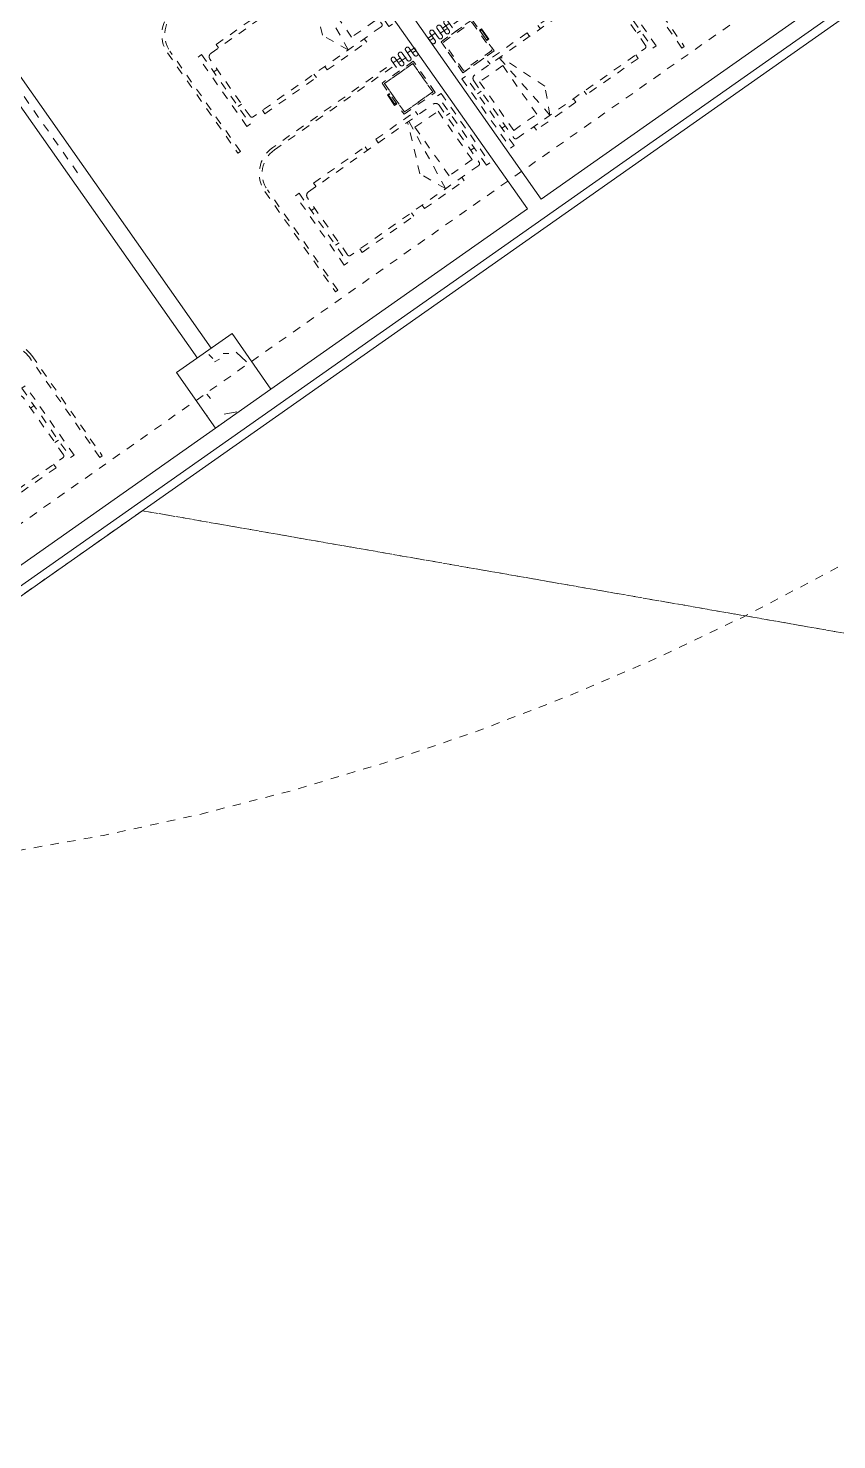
# Model space of a CAD drawing. Extents: x 274235 to 276654, y 142848 to 144425.
# Drawn here: x 276121.14 to 276130.69, y 143055.75 to 143072.41 of the extents above; entities that cross this region are included whole.
import ezdxf

# ---------------------------------------------------------------- set-up
doc = ezdxf.new("R2010")
doc.units = 0
doc.header["$LTSCALE"] = 1.5
for name, pattern in [('ACM-G-CENTER', [50.800000000000004, 31.75, -6.350000000000001, 6.350000000000001, -6.350000000000001]), ('ACM-G-HIDDEN2', [4.762500000000001, 3.175000000000001, -1.5875]), ('ATDASH', [1.5875000000000004, 0.7937500000000002, -0.7937500000000002]), ('DASH', [0.35, 0.25, -0.1]), ('Hidden 1_32_', [1.3890625, 0.7937500000000002, -0.5953125])]:
    doc.linetypes.add(name, pattern=pattern)
doc.layers.get('0').update_dxf_attribs({"linetype": 'CONTINUOUS', "lineweight": 0})
for name, color, linetype, lineweight in [('_ACM-A-DETL', 7, 'CONTINUOUS', 5), ('_ACM-A-EQPM', 3, 'CONTINUOUS', 5), ('_ACM-A-FLOR-WDWK', 1, 'CONTINUOUS', 5), ('_ACM-A-GRID', 3, 'CONTINUOUS', 5), ('_ACM-A-WALL-FULL', 6, 'CONTINUOUS', 13), ('_ACM-S-STRU-CLOS', 5, 'CONTINUOUS', 5)]:
    doc.layers.add(name, color=color, linetype=linetype, lineweight=lineweight)

# ---------------------------------------------------------------- blocks, each defined once
blk = doc.blocks.new('M_Concrete-Rectangular-Column - 800 x 800mm-V1173-B1_Working')
at = {"layer": '_ACM-S-STRU-CLOS'}
h = blk.add_hatch(dxfattribs=at)
h.set_pattern_fill('FP_734', color=256, style=0, pattern_type=2)
h.set_pattern_definition([(4.999999999999999, (-1078712.11, 169119.825), (2351.059830332032, -2801.884651253352), [381, -4191]), (310, (-1078712.11, 169119.825), (2203.542428876418, 3200.35970852878), [304.8, -3352.8]), (55.451, (-1078516.188, 168886.334), (4554.605249644746, 398.4403801781702), [323.8, -3561.801]), (1.184, (-1077993.689, 169838.245), (3239.061715540233, -4428.211985948568), [571.5, -6286.5]), (51.63600000000001, (-1077723.766, 169469.228), (6856.533572818061, 141.775001575746), [485.6999999999999, -5342.701999999998]), (306.184, (-1077993.689, 169838.245), (6856.536465289661, 141.7079352829701), [457.2, -5029.2]), (336, (-1077814.084, 169299.43), (697.9026265240216, -3590.399956637265), [381, -4191]), (281, (-1077814.084, 169299.43), (3478.826808756641, 1730.799102873897), [304.8, -3352.8]), (26.451, (-1077755.926, 169000.23), (4176.715238984827, -1859.632632828301), [323.8, -3561.801]), (352.5, (-1078712.11, 169119.825), (1239.46827347174, 1152.109381356208), [167.64, -3144.52, 167.64, -6601.46]), (352.5, (-1078712.11, 169119.825), (1239.46827347174, 1152.109381356208), [-3479.8, -3235.96, 167.64, -3197.86]), (322.5, (-1078712.11, 169119.825), (2361.740005493846, 471.7945463884976), [167.64, -1772.92, 167.64, -4351.02]), (322.5, (-1078712.11, 169119.825), (2361.740005493846, 471.7945463884976), [-2108.2, -3068.32, 167.64, -1115.06]), (282.5, (-1079513.149, 169920.863), (1836.525426731569, -1998.564094722365), [167.64, -1102.36, -9220.2]), (282.5, (-1079513.149, 169920.863), (1836.525426731569, -1998.564094722365), [-1270, 167.64, -3794.76, -5257.8]), (282.5, (-1079513.149, 169920.863), (1836.525426731569, -1998.564094722365), [-5232.4, 167.64, -5090.16]), (272.5, (-1079872.359, 170280.074), (2454.451810195783, -1735.276914838564), [167.64, -1483.36, 167.64, -6197.6]), (272.5, (-1079872.359, 170280.074), (2454.451810195783, -1735.276914838564), [-1818.64, -2463.8, 167.64, -3566.16])])
h.paths.add_polyline_path([(-399.9999999989042, -400.0000000000477), (400.0000000011219, -400.0000000000477), (400.0000000011219, 399.9999999999091), (-399.9999999988695, 399.9999999999091)])
at = {"layer": '_ACM-A-DETL', "color": 250}
for p, q in [((-399.9999999999999, 399.9999999999999), (400.0000000000002, 399.9999999999999)), ((-399.9999999999999, -400.0000000000002), (-399.9999999999999, 399.9999999999999)), ((400.0000000000002, 399.9999999999999), (400.0000000000002, -400.0000000000002)), ((400.0000000000002, -400.0000000000002), (-399.9999999999999, -400.0000000000002))]:
    blk.add_line(p, q, dxfattribs=at)
blk = doc.blocks.new('BASEMENT20250512')
at = {"layer": '_ACM-A-DETL', "color": 250, "linetype": 'ACM-G-HIDDEN2'}
for p, q in [((881666.0647941623, 641504.5656675985), (872082.8650074918, 631921.3658809264)), ((992656.9019932441, 641504.5656675908), (881666.0647941623, 641504.5656675985))]:
    blk.add_line(p, q, dxfattribs=at)
at = {"layer": '_ACM-A-DETL', "color": 250, "linetype": 'Hidden 1_32_'}
blk.add_line((881666.0647941624, 641504.5656675986), (992656.9019932442, 641504.5656675907), dxfattribs=at)
at = {"layer": '_ACM-S-STRU-CLOS', "rotation": 45.00000000000107}
blk.add_blockref('M_Concrete-Rectangular-Column - 800 x 800mm-V1173-B1_Working', (882350.4226288554, 643178.8729959548), dxfattribs=at)
blk = doc.blocks.new('M_Concrete-Rectangular-Column - 800 x 800mm-V50-F5_Working')
at = {"layer": '_ACM-S-STRU-CLOS'}
h = blk.add_hatch(dxfattribs=at)
h.set_pattern_fill('FP_54', color=256, style=0, pattern_type=2)
h.set_pattern_definition([(4.999999999999999, (-1078712.11, 169119.825), (940.4236980315761, -1120.75347945461), [152.4, -1676.4]), (310, (-1078712.11, 169119.825), (881.4169468992006, 1280.143601645101), [121.92, -1341.12]), (55.451, (-1078633.741, 169026.428), (1821.84215116403, 159.3758739208037), [129.52, -1424.721]), (1.184, (-1078424.742, 169407.193), (1295.625077865399, -1771.284386199539), [228.6, -2514.6]), (51.63600000000001, (-1078316.772, 169259.586), (2742.61371007499, 56.71003331596489), [194.28, -2137.081]), (306.184, (-1078424.742, 169407.193), (2742.614468039805, 56.68333553822958), [182.88, -2011.68]), (336, (-1078352.9, 169191.667), (279.1610305951743, -1436.159535889394), [152.4, -1676.4]), (281, (-1078352.9, 169191.667), (1391.530565339019, 692.3194066623228), [121.92, -1341.12]), (26.451, (-1078329.636, 169071.987), (1670.686005617264, -743.8533212809045), [129.52, -1424.721]), (352.5, (-1078712.11, 169119.825), (495.7876537561635, 460.8433037540618), [67.056, -1257.808, 67.056, -2640.584]), (352.5, (-1078712.11, 169119.825), (495.7876537561635, 460.8433037540618), [-1391.92, -1294.384, 67.056, -1279.144]), (322.5, (-1078712.11, 169119.825), (944.6960760343029, 188.7172577094912), [67.056, -709.168, 67.056, -1740.408]), (322.5, (-1078712.11, 169119.825), (944.6960760343029, 188.7172577094912), [-843.28, -1227.328, 67.056, -446.024]), (282.5, (-1079032.525, 169440.24), (734.6106044989533, -799.425746572302), [67.056, -440.944, 67.056, -3621.024]), (282.5, (-1079032.525, 169440.24), (734.6106044989533, -799.425746572302), [-575.056, -1517.904, 67.056, -2036.064]), (272.5, (-1079176.209, 169583.924), (981.7811324214794, -694.1109482973148), [67.056, -593.344, 67.056, -2479.04]), (272.5, (-1079176.209, 169583.924), (981.7811324214794, -694.1109482973148), [-727.456, -985.52, 67.056, -1426.464])])
h.paths.add_polyline_path([(-399.9999999988002, -400.0000000002556), (400.0000000011565, -400.0000000001863), (400.0000000012258, 399.9999999997705), (-399.9999999987655, 399.9999999997705)])
at = {"layer": '_ACM-A-DETL'}
for p, q in [((-399.9999999999999, 399.9999999999999), (400.0000000000002, 399.9999999999999)), ((-399.9999999999999, -400.0000000000002), (-399.9999999999999, 399.9999999999999)), ((400.0000000000002, 399.9999999999999), (400.0000000000002, -400.0000000000002)), ((400.0000000000002, -400.0000000000002), (-399.9999999999999, -400.0000000000002))]:
    blk.add_line(p, q, dxfattribs=at)
blk = doc.blocks.new('BED_patient1 - MMBE-010_2100D-2020948-F5_Working')
at = {"layer": '_ACM-A-FLOR-WDWK', "linetype": 'DASH'}
for p, q in [((-499.9999999999994, -49.99999999999973), (-499.9999999999994, 1.353583911622991e-13)), ((500.0000000000006, 1.353583911622991e-13), (-499.9999999999995, 1.353583911622991e-13)), ((500.0000000000006, -49.99999999999973), (500.0000000000006, 1.353583911622991e-13)), ((-499.9999999999994, -49.99999999999973), (500.0000000000006, -49.99999999999973)), ((-449.9999999999994, -125.7999999999967), (-449.9999999999994, -1974.199999999998)), ((399.1999999999984, -99.99999999999987), (-424.2000000000024, -99.99999999999987)), ((350.0000000000383, -149.9999999999999), (-350.000000000002, -149.9999999999999)), ((-350.000000000002, -149.9999999999999), (-350.000000000002, -482.6537028965953)), ((-250.0000000000059, -49.99999999999973), (-250.0000000000059, -99.99999999999987)), ((249.9999999999924, -49.99999999999973), (249.9999999999924, -99.99999999999987)), ((350.0000000000383, -482.6537028965953), (350.0000000000383, -149.9999999999999)), ((450.0000000000013, -1949.19999999998), (450.0000000000013, -150.8000000000028)), ((-500.0000000000024, -941.5426901885771), (-500.0000000000024, -370.8886535605588)), ((-500.0000000000024, -370.8886535605588), (-449.9999999999994, -370.8886535605588)), ((-350.000000000002, -482.6537028965953), (350.0000000000383, -482.6537028965953)), ((499.9999999999987, -370.8886535605588), (450.0000000000013, -370.8886535605588)), ((499.9999999999987, -941.5426901885738), (499.9999999999987, -370.8886535605588)), ((-449.9999999999994, -603.1026323993726), (450.0000000000013, -500.8390521408846)), ((-449.9999999999994, -602.962281407213), (-133.0378331310425, -751.2246207115813)), ((-133.0378331310425, -751.2246207115813), (450.0000000000013, -518.215337154729)), ((-449.9999999999994, -941.5426901885771), (-500.0000000000024, -941.5426901885771)), ((450.0000000000013, -941.5426901885738), (499.9999999999987, -941.5426901885738)), ((-500.0000000000109, -1839.999999999995), (-500.0000000000109, -1096.542690188577)), ((-500.0000000000109, -1096.542690188577), (-449.9999999999994, -1096.542690188577)), ((499.999999999995, -1096.542690188574), (450.0000000000013, -1096.542690188574)), ((499.999999999995, -1839.999999999993), (499.999999999995, -1096.542690188574)), ((-449.9999999999994, -1839.999999999995), (-500.0000000000109, -1839.999999999995)), ((450.0000000000013, -1839.999999999993), (499.999999999995, -1839.999999999993)), ((-499.9999999999994, -2049.999999999985), (-499.9999999999994, -2099.999999999995)), ((500.0000000000006, -2049.999999999985), (-499.9999999999995, -2049.999999999985)), ((-499.9999999999994, -2099.999999999995), (500.0000000000006, -2099.999999999995)), ((-424.2000000000005, -1999.999999999996), (399.1999999999853, -1999.999999999996)), ((-250.0000000000059, -1999.999999999996), (-250.0000000000059, -2049.999999999985)), ((249.9999999999924, -1999.999999999996), (249.9999999999924, -2049.999999999985)), ((500.0000000000006, -2049.999999999985), (500.0000000000006, -2099.999999999995))]:
    blk.add_line(p, q, dxfattribs=at)
for centre, radius, start, end in [((-424.2000000000025, -125.7999999999967), 25.79999999999783, 89.99999999999994, 180.0000000000001), ((399.1999999999983, -150.8000000000027), 50.80000000000007, 1.272221872585407e-14, 90.00000000000006), ((-424.2000000000006, -1974.199999999998), 25.79999999999819, 180, 269.9999999999996), ((399.1999999999853, -1949.19999999998), 50.8, 269.9999999999996, 9.54166404439055e-15)]:
    blk.add_arc(centre, radius, start, end, dxfattribs=at)
blk = doc.blocks.new('1020 Cubicle Curtain_ L Shaped - 1020 Cubicle Curtain_ L Shaped-2848163-F5_Working')
at = {"layer": '_ACM-A-EQPM', "linetype": 'ATDASH'}
for p, q in [((447.6749999999886, 2439.687499999984), (1892.075000000001, 2439.687499999984)), ((1892.075000000001, 2404.762499999983), (447.6749999999892, 2404.762499999983)), ((1892.075000000001, 2439.687499999984), (1892.075000000001, 2404.762499999983)), ((74.61250000000064, 22.2250000000028), (74.61250000000064, 2066.624999999997)), ((109.5375000000005, 2066.624999999997), (109.5375000000005, 22.2250000000028)), ((41.27499999999694, 327.0250000000033), (142.874999999997, 327.0250000000033)), ((142.8749999999976, 276.2250000000037), (41.27499999999711, 276.2250000000037)), ((41.27499999999711, 225.4250000000033), (142.8749999999976, 225.4250000000033)), ((142.8749999999978, 174.6250000000037), (41.27499999999728, 174.6250000000037)), ((41.27499999999728, 123.8250000000033), (142.8749999999978, 123.8250000000033)), ((142.874999999998, 73.02500000000366), (41.27499999999745, 73.02500000000366)), ((74.61250000000146, 22.22500000000057), (109.5375000000014, 22.22500000000057))]:
    blk.add_line(p, q, dxfattribs=at)
for centre, radius, start, end in [((447.6749999999881, 2066.624999999996), 373.0624999999924, 90.00000000000026, 180.0000000000002), ((447.6749999999885, 2066.624999999996), 338.1374999999923, 90.00000000000021, 180.0000000000003), ((41.27499999999703, 301.6250000000033), 25.40000000000001, 90.00000000000021, 269.9999999999999), ((41.2749999999972, 200.0250000000033), 25.40000000000003, 90.00000000000026, 269.9999999999999), ((142.8749999999975, 250.8250000000037), 25.39999999999996, 269.9999999999998, 89.99999999999982), ((142.8749999999977, 149.2250000000037), 25.39999999999998, 269.9999999999998, 89.99999999999984), ((41.27499999999737, 98.42500000000332), 25.40000000000001, 90.00000000000021, 269.9999999999998), ((142.8749999999978, 47.62500000000367), 25.39999999999997, 269.9999999999998, 89.99999999999982)]:
    blk.add_arc(centre, radius, start, end, dxfattribs=at)
blk = doc.blocks.new('LOCKER_2_drawers_open_under_lockable_mobile - FQSN-051-2020972-F5_Working')
at = {"layer": '_ACM-A-FLOR-WDWK', "linetype": 'DASH'}
for p, q in [((-225.0000000000034, -205.0000000000118), (-225.0000000000034, 244.9999999999984)), ((-225.0000000000034, 244.9999999999984), (224.999999999996, 244.9999999999984)), ((224.9999999999987, 244.9999999999933), (-224.9999999999982, 244.9999999999933)), ((-224.9999999999982, 244.9999999999933), (-224.9999999999982, -205.0000000000015)), ((-205.000000000007, -185.0000000000049), (-205.000000000007, 224.999999999997)), ((-205.000000000007, 224.999999999997), (204.9999999999943, 224.999999999997)), ((-205.000000000003, -185.0000000000022), (-205.000000000003, 224.9999999999988)), ((-205.0000000000029, 224.9999999999988), (204.9999999999973, 224.9999999999988)), ((204.9999999999943, 224.999999999997), (204.9999999999943, -185.0000000000049)), ((204.9999999999972, 224.9999999999988), (204.9999999999972, -185.0000000000022)), ((224.999999999996, 244.9999999999984), (224.999999999996, -205.0000000000119)), ((224.9999999999987, -205.0000000000015), (224.9999999999987, 244.9999999999933)), ((224.999999999996, -205.0000000000119), (-225.0000000000034, -205.0000000000119)), ((-224.9999999999982, -205.0000000000015), (224.9999999999987, -205.0000000000015)), ((204.9999999999943, -185.0000000000049), (-205.000000000007, -185.0000000000049)), ((204.9999999999972, -185.0000000000022), (-205.000000000003, -185.0000000000022))]:
    blk.add_line(p, q, dxfattribs=at)
at = {"layer": '_ACM-A-FLOR-WDWK'}
for p, q in [((-74.99999999997893, -205.0000000000317), (-74.99999999997893, -235.0000000000312)), ((-74.99999999997898, -235.0000000000312), (75.00000000002096, -235.0000000000312)), ((-64.99999999997897, -225.0000000000312), (-64.99999999997897, -205.0000000000317)), ((65.00000000002095, -225.0000000000316), (-64.99999999997894, -225.0000000000316)), ((65.00000000002095, -225.0000000000316), (65.00000000002095, -205.0000000000317)), ((75.00000000002096, -235.0000000000317), (75.00000000002096, -205.0000000000317))]:
    blk.add_line(p, q, dxfattribs=at)
blk = doc.blocks.new('BED_patient1 - MMBE-010_2100D-2091575-F5_Working')
at = {"layer": '_ACM-A-FLOR-WDWK', "linetype": 'DASH'}
for p, q in [((-499.9999999999994, 2049.999999999985), (-499.9999999999994, 2099.999999999995)), ((-499.9999999999994, 2099.999999999995), (500.0000000000006, 2099.999999999995)), ((500.0000000000006, 2049.999999999985), (-499.9999999999995, 2049.999999999985)), ((-424.2000000000005, 1999.999999999996), (399.1999999999853, 1999.999999999996)), ((-250.0000000000059, 1999.999999999996), (-250.0000000000059, 2049.999999999985)), ((249.9999999999924, 1999.999999999996), (249.9999999999924, 2049.999999999985)), ((500.0000000000006, 2049.999999999985), (500.0000000000006, 2099.999999999995)), ((-449.9999999999994, 1839.999999999995), (-500.0000000000109, 1839.999999999995)), ((-500.0000000000109, 1839.999999999995), (-500.0000000000109, 1096.542690188577)), ((-449.9999999999994, 125.7999999999967), (-449.9999999999994, 1974.199999999998)), ((450.0000000000013, 1949.19999999998), (450.0000000000013, 150.8000000000028)), ((450.0000000000013, 1839.999999999993), (499.999999999995, 1839.999999999993)), ((499.999999999995, 1839.999999999993), (499.999999999995, 1096.542690188574)), ((-500.0000000000109, 1096.542690188577), (-449.9999999999994, 1096.542690188577)), ((499.999999999995, 1096.542690188574), (450.0000000000013, 1096.542690188574)), ((-449.9999999999994, 941.5426901885771), (-500.0000000000024, 941.5426901885771)), ((-500.0000000000024, 941.5426901885771), (-500.0000000000024, 370.8886535605588)), ((450.0000000000013, 941.5426901885738), (499.9999999999987, 941.5426901885738)), ((499.9999999999987, 941.5426901885738), (499.9999999999987, 370.8886535605588)), ((-449.9999999999994, 602.962281407213), (-133.0378331310425, 751.2246207115813)), ((-133.0378331310425, 751.2246207115813), (450.0000000000013, 518.215337154729)), ((-449.9999999999994, 603.1026323993726), (450.0000000000014, 500.8390521408846)), ((-500.0000000000024, 370.8886535605588), (-449.9999999999994, 370.8886535605588)), ((-350.000000000002, 149.9999999999999), (-350.000000000002, 482.6537028965953)), ((-350.000000000002, 482.6537028965953), (350.0000000000383, 482.6537028965953)), ((350.0000000000383, 482.6537028965953), (350.0000000000383, 149.9999999999999)), ((499.9999999999987, 370.8886535605588), (450.0000000000013, 370.8886535605588)), ((-499.9999999999994, 49.99999999999973), (-499.9999999999994, -1.353583911622991e-13)), ((-499.9999999999994, 49.99999999999973), (500.0000000000006, 49.99999999999973)), ((399.1999999999984, 99.99999999999987), (-424.2000000000024, 99.99999999999987)), ((350.0000000000383, 149.9999999999999), (-350.000000000002, 149.9999999999999)), ((-250.0000000000059, 49.99999999999973), (-250.0000000000059, 99.99999999999987)), ((249.9999999999924, 49.99999999999973), (249.9999999999924, 99.99999999999987)), ((500.0000000000006, 49.99999999999973), (500.0000000000006, -1.353583911622991e-13)), ((500.0000000000006, -1.353583911622991e-13), (-499.9999999999995, -1.353583911622991e-13))]:
    blk.add_line(p, q, dxfattribs=at)
for centre, radius, start, end in [((-424.2000000000006, 1974.199999999998), 25.79999999999819, 90, 180), ((399.1999999999853, 1949.19999999998), 50.80000000000019, 359.9999999999996, 89.99999999999997), ((-424.2000000000025, 125.7999999999967), 25.79999999999789, 179.9999999999999, 269.9999999999997), ((399.1999999999983, 150.8000000000027), 50.79999999999998, 269.9999999999996, 359.9999999999997)]:
    blk.add_arc(centre, radius, start, end, dxfattribs=at)
blk = doc.blocks.new('LOCKER_2_drawers_open_under_lockable_mobile - FQSN-051-2091571-F5_Working')
at = {"layer": '_ACM-A-FLOR-WDWK', "linetype": 'DASH'}
for p, q in [((224.999999999996, 205.0000000000119), (-225.0000000000034, 205.0000000000119)), ((-225.0000000000034, 205.0000000000118), (-225.0000000000034, -244.9999999999984)), ((224.9999999999987, 205.0000000000015), (-224.9999999999982, 205.0000000000015)), ((-224.9999999999982, 205.0000000000015), (-224.9999999999982, -244.9999999999933)), ((204.9999999999943, 185.0000000000049), (-205.000000000007, 185.0000000000049)), ((-205.000000000007, 185.0000000000049), (-205.000000000007, -224.999999999997)), ((-205.0000000000029, -224.9999999999988), (-205.0000000000029, 185.0000000000022)), ((-205.000000000003, 185.0000000000022), (204.9999999999972, 185.0000000000022)), ((204.9999999999943, -224.999999999997), (204.9999999999943, 185.0000000000049)), ((204.9999999999972, 185.0000000000022), (204.9999999999972, -224.9999999999988)), ((224.999999999996, -244.9999999999984), (224.999999999996, 205.0000000000119)), ((224.9999999999987, -244.9999999999933), (224.9999999999987, 205.0000000000015)), ((-225.0000000000034, -244.9999999999984), (224.999999999996, -244.9999999999984)), ((-224.9999999999982, -244.9999999999933), (224.9999999999987, -244.9999999999933)), ((-205.000000000007, -224.999999999997), (204.9999999999943, -224.999999999997)), ((204.9999999999972, -224.9999999999988), (-205.0000000000029, -224.9999999999988))]:
    blk.add_line(p, q, dxfattribs=at)
at = {"layer": '_ACM-A-FLOR-WDWK'}
for p, q in [((75.00000000002096, 235.0000000000317), (-74.99999999997898, 235.0000000000317)), ((-74.99999999997898, 235.0000000000312), (-74.99999999997898, 205.0000000000317)), ((-64.99999999997893, 205.0000000000317), (-64.99999999997893, 225.0000000000312)), ((-64.99999999997894, 225.0000000000312), (65.00000000002095, 225.0000000000312)), ((65.0000000000209, 205.0000000000317), (65.0000000000209, 225.0000000000316)), ((75.0000000000209, 205.0000000000317), (75.0000000000209, 235.0000000000317))]:
    blk.add_line(p, q, dxfattribs=at)
blk = doc.blocks.new('1020 Cubicle Curtain_ L Shaped - 1020 Cubicle Curtain_ L Shaped-2848326-F5_Working')
at = {"layer": '_ACM-A-EQPM', "linetype": 'ATDASH'}
for p, q in [((142.874999999998, -73.02500000000366), (41.27499999999745, -73.02500000000366)), ((41.27499999999728, -123.8250000000033), (142.8749999999978, -123.8250000000033)), ((74.61250000000146, -22.22500000000057), (109.5375000000014, -22.22500000000057)), ((74.61250000000064, -22.2250000000028), (74.61250000000064, -2066.624999999997)), ((109.5375000000005, -2066.624999999997), (109.5375000000005, -22.2250000000028)), ((142.8749999999978, -174.6250000000037), (41.27499999999728, -174.6250000000037)), ((41.27499999999711, -225.4250000000033), (142.8749999999976, -225.4250000000033)), ((142.8749999999976, -276.2250000000037), (41.27499999999711, -276.2250000000037)), ((41.27499999999694, -327.0250000000033), (142.874999999997, -327.0250000000033)), ((1892.075000000001, -2404.762499999983), (447.6749999999892, -2404.762499999983)), ((447.6749999999886, -2439.687499999984), (1892.075000000001, -2439.687499999984)), ((1892.075000000001, -2439.687499999984), (1892.075000000001, -2404.762499999983))]:
    blk.add_line(p, q, dxfattribs=at)
for centre, radius, start, end in [((41.27499999999737, -98.42500000000332), 25.39999999999998, 89.99999999999977, 269.9999999999994), ((142.8749999999978, -47.62500000000367), 25.40000000000001, 269.9999999999998, 89.99999999999986), ((142.8749999999977, -149.2250000000037), 25.40000000000002, 269.9999999999998, 89.99999999999984), ((41.2749999999972, -200.0250000000033), 25.39999999999997, 89.99999999999974, 269.9999999999994), ((41.27499999999703, -301.6250000000033), 25.39999999999997, 89.99999999999979, 269.9999999999994), ((142.8749999999975, -250.8250000000037), 25.40000000000003, 269.9999999999998, 89.99999999999987), ((447.6749999999881, -2066.624999999996), 373.0624999999931, 179.9999999999997, 269.9999999999994), ((447.6749999999885, -2066.624999999996), 338.1374999999929, 179.9999999999997, 269.9999999999994)]:
    blk.add_arc(centre, radius, start, end, dxfattribs=at)
blk = doc.blocks.new('5f0512')
at = {"layer": '_ACM-A-DETL', "linetype": 'Hidden 1_32_'}
blk.add_arc((-129126.9536411413, -64761.59144460852), 29999.99999999997, 279.9453333635652, 350.0510387107539, dxfattribs=at)
at = {"layer": '_ACM-A-GRID', "linetype": 'ACM-G-CENTER'}
for p, q in [((-119975.0211659513, -85104.37203029997), (-140339.6964641258, -64739.6967321292)), ((-153491.8825086181, -122863.8740600927), (-100034.6100006712, -69406.6015521359))]:
    blk.add_line(p, q, dxfattribs=at)
at = {"layer": '_ACM-A-WALL-FULL'}
blk.add_line((-98524.20231779944, -68744.72200669034), (-128191.9691218735, -98412.48881076893), dxfattribs=at)
at = {"layer": '_ACM-A-WALL-FULL', "lineweight": 18}
for p, q in [((-128121.2584437549, -98483.19948888768), (-98453.49163968058, -68815.43268480909)), ((-119338.6250360133, -79942.49250077666), (-114671.7202801859, -84609.39725660486)), ((-114530.2989239487, -84467.9759003676), (-119197.2036797763, -79801.07114453893)), ((-118065.8328567487, -86872.13898326736), (-123439.844393766, -81498.12744624924)), ((-123581.2657500033, -81639.5488024865), (-118207.254212986, -87013.56033950462)), ((-111914.0038818161, -81851.68085823464), (-114530.2989239487, -84467.9759003676)), ((-114671.7202801859, -84609.39725660486), (-117288.0153974401, -87225.69237385935)), ((-117853.7008223892, -87791.3777988085), (-120469.9958645223, -90407.67284094193))]:
    blk.add_line(p, q, dxfattribs=at)
at = {"layer": '_ACM-A-EQPM'}
for name, p, rotation in [('1020 Cubicle Curtain_ L Shaped - 1020 Cubicle Curtain_ L Shaped-2848163-F5_Working', (-116239.6588568952, -82790.04686383356), 314.9999999999804), ('1020 Cubicle Curtain_ L Shaped - 1020 Cubicle Curtain_ L Shaped-2848326-F5_Working', (-117763.8628790821, -81485.8237612748), 315.0000000000072), ('1020 Cubicle Curtain_ L Shaped - 1020 Cubicle Curtain_ L Shaped-2848326-F5_Working', (-116349.6493167096, -82900.03732364776), 315.0000000000072), ('1020 Cubicle Curtain_ L Shaped - 1020 Cubicle Curtain_ L Shaped-2848163-F5_Working', (-122179.3557974692, -88729.74380440754), 314.9999999999804)]:
    blk.add_blockref(name, p, dxfattribs=dict(at, rotation=rotation))
at = {"layer": '_ACM-A-FLOR-WDWK'}
for name, p, rotation in [('BED_patient1 - MMBE-010_2100D-2020948-F5_Working', (-115343.4717224217, -83584.09242376557), 134.9999999999947), ('BED_patient1 - MMBE-010_2100D-2091575-F5_Working', (-116969.8173191504, -82382.01089574839), 134.9999999999929), ('LOCKER_2_drawers_open_under_lockable_mobile - FQSN-051-2020972-F5_Working', (-115682.8829773924, -82827.4881678985), 134.9999999999942), ('LOCKER_2_drawers_open_under_lockable_mobile - FQSN-051-2091571-F5_Working', (-116312.2080126449, -83456.81320315064), 134.9999999999934), ('BED_patient1 - MMBE-010_2100D-2091575-F5_Working', (-115555.6037567775, -83796.22445812158), 134.9999999999929), ('BED_patient1 - MMBE-010_2100D-2020948-F5_Working', (-121283.1686629957, -89523.78936433955), 134.9999999999947)]:
    blk.add_blockref(name, p, dxfattribs=dict(at, rotation=rotation))
at = {"layer": '_ACM-S-STRU-CLOS', "rotation": 45.00000000000107}
blk.add_blockref('M_Concrete-Rectangular-Column - 800 x 800mm-V50-F5_Working', (-117853.7008223913, -87225.69237385923), dxfattribs=at)

msp = doc.modelspace()

# ---------------------------------------------------------------- block references
at = {"xscale": 0.0009999999999999994, "yscale": 0.001, "zscale": 0.001, "rotation": 350.1075696352769}
msp.add_blockref('BASEMENT20250512', (275143.7222229671, 142586.2208173259), dxfattribs=at)

# ---------------------------------------------------------------- next in the draw order: block references
msp.add_blockref('5f0512', (276254.5380815538, 143133.931731411), dxfattribs=at)

doc.saveas('drawing.dxf')
